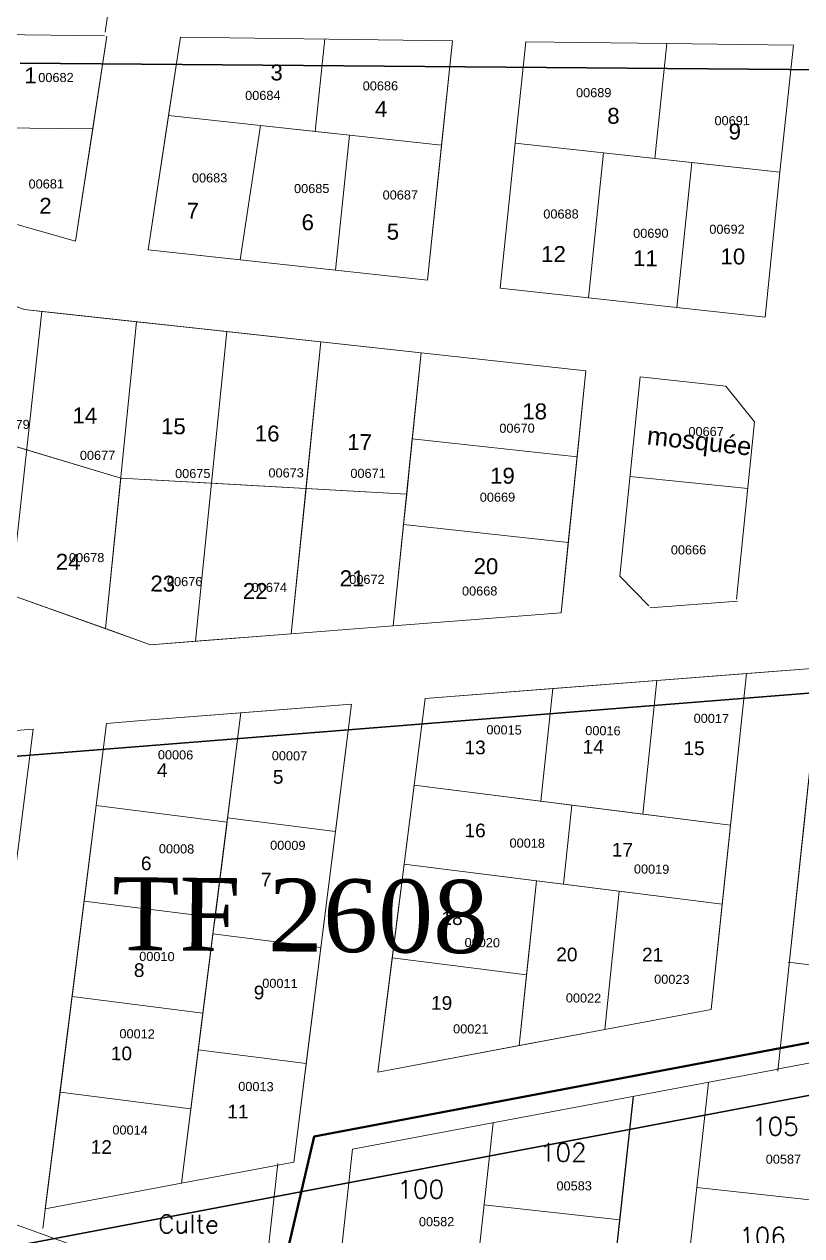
# Model space of a CAD drawing. Header units: metres. Extents: x 251686 to 255059, y 1627526 to 1631912.
# Drawn here: x 253409 to 253494.4, y 1630944.2 to 1631077.2 of the extents above; entities that cross this region are included whole.
import ezdxf
from ezdxf.enums import TextEntityAlignment as Align

# ---------------------------------------------------------------- set-up
doc = ezdxf.new("R2010")
doc.units = ezdxf.units.M
doc.header["$MEASUREMENT"] = 0
for name, color, linetype in [('A_revoir_niveau_0', 7, 'Continuous'), ('limites_parcelles', 7, 'Continuous'), ('limites_sections', 7, 'Continuous'), ('limites_tf', 7, 'Continuous'), ('numero_lot', 7, 'Continuous'), ('numero_parcelle', 7, 'Continuous')]:
    doc.layers.add(name, color=color, linetype=linetype)
doc.styles.get("Standard").update_dxf_attribs({"font": 'txt.shx'})
doc.styles.add('Style-Arial', font='arial.ttf')
doc.styles.add('Style-FANCY', font='times.ttf')
doc.styles.add('Style-WORKING', font='WORKING.shx')

msp = doc.modelspace()

# ---------------------------------------------------------------- linework, layer by layer
at = {"layer": 'A_revoir_niveau_0', "ltscale": 39.37}
msp.add_line((253471.797349, 1630922.50607), (253475.888984, 1630959.524053), dxfattribs=at)
at = {"layer": 'limites_parcelles', "color": 7, "lineweight": 0, "ltscale": 39.37}
for p, q in [((253414.653014, 1631053.383321), (253418.070567, 1631075.898278)), ((253416.52178, 1631065.694814), (253418.070567, 1631075.898278)), ((253426.145593, 1631075.788956), (253424.839387, 1631067.183623)), ((253426.145593, 1631075.788956), (253456.013435, 1631075.384597)), ((253441.995281, 1631075.574379), (253440.941084, 1631065.421558)), ((253456.013435, 1631075.384597), (253453.283531, 1631049.093279)), ((253454.821226, 1631063.902605), (253456.013435, 1631075.384597)), ((253464.063208, 1631075.275617), (253462.888599, 1631064.137404)), ((253464.063208, 1631075.275617), (253479.562159, 1631075.065788)), ((253479.562159, 1631075.065788), (253493.433416, 1631074.877995)), ((253493.433416, 1631074.877995), (253491.965155, 1631060.955228)), ((253424.839387, 1631067.183623), (253422.603078, 1631052.450748)), ((253454.821226, 1631063.902605), (253424.839387, 1631067.183623)), ((253424.839387, 1631067.183623), (253434.95005, 1631066.077177)), ((253402.052009, 1631065.89071), (253416.52178, 1631065.694814)), ((253434.95005, 1631066.077177), (253440.941084, 1631065.421558)), ((253414.653014, 1631053.383321), (253416.52178, 1631065.694814)), ((253440.941084, 1631065.421558), (253444.711133, 1631065.008988)), ((253444.711133, 1631065.008988), (253443.173438, 1631050.199661)), ((253454.821226, 1631063.902605), (253444.711133, 1631065.008988)), ((253453.283531, 1631049.093279), (253454.821226, 1631063.902605)), ((253462.888599, 1631064.137404), (253461.23616, 1631048.222995)), ((253462.888625, 1631064.137648), (253462.888599, 1631064.137404)), ((253472.586176, 1631063.076411), (253462.888625, 1631064.137648)), ((253472.586176, 1631063.076411), (253470.933711, 1631047.161758)), ((253478.232626, 1631062.4585), (253472.586176, 1631063.076411)), ((253482.284317, 1631062.015109), (253478.232626, 1631062.4585)), ((253491.965205, 1631060.955696), (253478.232626, 1631062.4585)), ((253482.284317, 1631062.015109), (253480.631852, 1631046.100456)), ((253491.965205, 1631060.955696), (253482.284317, 1631062.015109)), ((253490.346581, 1631045.037339), (253491.965155, 1631060.955228)), ((253491.965155, 1631060.955228), (253491.965205, 1631060.955696)), ((253401.078435, 1631057.218267), (253414.653014, 1631053.383321)), ((253422.603078, 1631052.450748), (253453.283531, 1631049.093279)), ((253443.173438, 1631050.199661), (253453.283531, 1631049.093279)), ((253409.029729, 1631045.888383), (253400.16164, 1631049.051604)), ((253461.23616, 1631048.222995), (253470.933711, 1631047.161758)), ((253461.23616, 1631048.222995), (253490.346581, 1631045.037339)), ((253470.933711, 1631047.161758), (253480.631852, 1631046.100456)), ((253470.933711, 1631047.161758), (253490.346581, 1631045.037339)), ((253409.029729, 1631045.888383), (253470.649511, 1631039.145115)), ((253421.349945, 1631044.540138), (253409.029729, 1631045.888383)), ((253431.261265, 1631043.455508), (253409.029729, 1631045.888383)), ((253441.579327, 1631042.326366), (253409.029729, 1631045.888383)), ((253452.566633, 1631041.123987), (253409.029729, 1631045.888383)), ((253480.631852, 1631046.100456), (253490.346581, 1631045.037339)), ((253417.925657, 1631010.863928), (253421.349945, 1631044.540138)), ((253427.806353, 1631009.478131), (253431.261265, 1631043.455508)), ((253438.32254, 1631010.297453), (253441.579327, 1631042.326366)), ((253449.520822, 1631011.169917), (253452.566633, 1631041.123987)), ((253470.649511, 1631039.145115), (253467.950923, 1631012.605816)), ((253476.614066, 1631038.492392), (253474.389826, 1631016.618074)), ((253476.614066, 1631038.492392), (253486.031276, 1631037.461834)), ((253486.031276, 1631037.461834), (253489.180483, 1631033.569329)), ((253476.233323, 1631035.01317), (253476.259993, 1631035.010252)), ((253398.442506, 1631033.737829), (253419.603202, 1631027.361764)), ((253489.180483, 1631033.569329), (253487.201361, 1631014.105628)), ((253475.501946, 1631027.555233), (253488.437454, 1631026.261999)), ((253487.307056, 1631013.88694), (253477.681836, 1631013.137034)), ((253467.018146, 1631004.281993), (253453.001304, 1631003.189933)), ((253465.714783, 1630991.922857), (253467.018146, 1631004.281993)), ((253444.939143, 1631002.561806), (253421.911067, 1631000.767676)), ((253444.939143, 1631002.561806), (253432.794684, 1631001.615625)), ((253438.58674, 1630952.314378), (253444.939143, 1631002.561806)), ((253443.175037, 1630988.607751), (253444.939143, 1631002.561806)), ((253453.001304, 1631003.189933), (253451.799299, 1630993.682086)), ((253421.911067, 1631000.767676), (253418.052471, 1631000.467051)), ((253432.794684, 1631001.615625), (253421.911067, 1631000.767676)), ((253426.26937, 1630950.000465), (253432.794684, 1631001.615625)), ((253432.794684, 1631001.615625), (253431.339362, 1630990.104046)), ((253409.99031, 1630999.838924), (253394.632917, 1630998.642421)), ((253409.99031, 1630999.838924), (253406.763243, 1630974.312867)), ((253418.052471, 1631000.467051), (253411.044124, 1630945.031105)), ((253418.052471, 1631000.467051), (253411.317258, 1630947.191596)), ((253451.799299, 1630993.682086), (253465.714783, 1630991.922857)), ((253416.913828, 1630991.460395), (253411.317258, 1630947.191596)), ((253416.913828, 1630991.460395), (253415.587785, 1630980.971413)), ((253431.281206, 1630989.644036), (253416.913828, 1630991.460395)), ((253431.339362, 1630990.104046), (253429.729615, 1630977.370963)), ((253431.339362, 1630990.104046), (253443.175037, 1630988.607751)), ((253429.729615, 1630977.370963), (253431.281206, 1630989.644036)), ((253429.955164, 1630979.155054), (253431.281206, 1630989.644036)), ((253441.56529, 1630975.874668), (253443.175037, 1630988.607751)), ((253415.587785, 1630980.971413), (253411.317258, 1630947.191596)), ((253415.587785, 1630980.971413), (253414.261717, 1630970.482228)), ((253429.955164, 1630979.155054), (253415.587785, 1630980.971413)), ((253429.729615, 1630977.370963), (253429.955164, 1630979.155054)), ((253428.119874, 1630964.637935), (253429.729615, 1630977.370963)), ((253428.629095, 1630968.665868), (253429.729615, 1630977.370963)), ((253429.729615, 1630977.370963), (253441.56529, 1630975.874668)), ((253414.261717, 1630970.482228), (253411.317258, 1630947.191596)), ((253414.261717, 1630970.482228), (253412.935596, 1630959.99263)), ((253428.629095, 1630968.665868), (253414.261717, 1630970.482228)), ((253435.015191, 1630935.762498), (253345.394311, 1630968.062201)), ((253428.119874, 1630964.637935), (253428.629095, 1630968.665868)), ((253426.26937, 1630950.000465), (253428.119874, 1630964.637935)), ((253427.302975, 1630958.176271), (253428.119874, 1630964.637935)), ((253479.540961, 1630919.715243), (253484.111808, 1630961.068774)), ((253412.935596, 1630959.99263), (253411.317258, 1630947.191596)), ((253427.302975, 1630958.176271), (253412.935596, 1630959.99263)), ((253426.26937, 1630950.000465), (253427.302975, 1630958.176271)), ((253460.471188, 1630956.627701), (253457.278076, 1630927.738871)), ((253436.830567, 1630952.186629), (253435.015191, 1630935.762498)), ((253482.838197, 1630949.546115), (253497.753633, 1630947.897497)), ((253459.476234, 1630947.626119), (253474.39167, 1630945.977501))]:
    msp.add_line(p, q, dxfattribs=at)
at = {"layer": 'limites_parcelles', "color": 1, "linetype": 'Continuous', "lineweight": 0}
for p, q in [((253496.414252, 1631006.572259), (253453.001304, 1631003.189933)), ((253491.745479, 1630962.300656), (253496.414252, 1631006.572259))]:
    msp.add_line(p, q, dxfattribs=at)
at = {"layer": 'limites_parcelles', "color": 7, "lineweight": 0, "ltscale": 78.74}
msp.add_line((253445.053392, 1630953.73135), (253442.758803, 1630932.971671), dxfattribs=at)
at = {"layer": 'limites_parcelles', "color": 7, "lineweight": 0, "ltscale": 39.37, "flags": 128}
for points in [[(253406.483753, 1631086.308333), (253418.724688, 1631082.092862), (253417.898256, 1631076.321307)], [(253403.198068, 1631076.099626), (253417.838133, 1631075.901425)], [(253422.603078, 1631052.450748), (253426.145593, 1631075.788956)], [(253462.888625, 1631064.137648), (253491.965205, 1631060.955696)], [(253400.16164, 1631049.051604), (253409.029729, 1631045.888383), (253410.92483, 1631045.680995), (253421.349945, 1631044.540138), (253431.261265, 1631043.455508), (253429.568822, 1631026.811158), (253427.806353, 1631009.478131), (253422.88555, 1631009.094749), (253417.925657, 1631010.863928), (253407.524592, 1631014.573958), (253396.723659, 1631018.426619), (253398.442506, 1631033.737829), (253409.262965, 1631030.477447), (253419.603202, 1631027.361764)], [(253400.16164, 1631049.051604), (253409.029729, 1631045.888383), (253410.92483, 1631045.680995), (253421.349945, 1631044.540138), (253431.261265, 1631043.455508), (253441.579327, 1631042.326366), (253452.566633, 1631041.123987), (253470.649511, 1631039.145115), (253469.692117, 1631029.72962), (253468.734713, 1631020.314017), (253467.950923, 1631012.605816), (253449.520822, 1631011.169917), (253438.32254, 1631010.297453), (253427.806353, 1631009.478131), (253422.88555, 1631009.094749), (253417.925657, 1631010.863928), (253407.524592, 1631014.573958)], [(253410.92483, 1631045.680995), (253407.524592, 1631014.573958)], [(253421.349945, 1631044.540138), (253431.261265, 1631043.455508), (253441.579327, 1631042.326366), (253452.566633, 1631041.123987), (253470.649511, 1631039.145115), (253469.692117, 1631029.72962), (253468.734713, 1631020.314017), (253467.950923, 1631012.605816), (253449.520822, 1631011.169917), (253438.32254, 1631010.297453), (253427.806353, 1631009.478131), (253422.88555, 1631009.094749), (253417.925657, 1631010.863928), (253419.603202, 1631027.361764), (253429.568822, 1631026.811158), (253439.943414, 1631026.237956), (253450.990916, 1631025.627576), (253451.60924, 1631031.708493), (253450.651836, 1631022.292889)], [(253431.261265, 1631043.455508), (253441.579327, 1631042.326366), (253452.566633, 1631041.123987), (253470.649511, 1631039.145115), (253469.692117, 1631029.72962), (253468.734713, 1631020.314017), (253467.950923, 1631012.605816), (253449.520822, 1631011.169917), (253438.32254, 1631010.297453), (253427.806353, 1631009.478131), (253429.568822, 1631026.811158), (253439.943414, 1631026.237956), (253450.990916, 1631025.627576), (253451.60924, 1631031.708493), (253450.651836, 1631022.292889)], [(253441.579327, 1631042.326366), (253439.943414, 1631026.237956), (253438.32254, 1631010.297453), (253422.88555, 1631009.094749), (253407.524592, 1631014.573958), (253396.723659, 1631018.426619)], [(253398.442506, 1631033.737829), (253409.262965, 1631030.477447), (253419.603202, 1631027.361764), (253429.568822, 1631026.811158), (253439.943414, 1631026.237956), (253450.990916, 1631025.627576), (253450.651836, 1631022.292889), (253451.60924, 1631031.708493)], [(253419.603202, 1631027.361764), (253450.990916, 1631025.627576)], [(253501.230859, 1631019.712529), (253510.420666, 1631018.590549), (253522.615749, 1631017.101655), (253519.917133, 1630995.755634), (253518.565399, 1630985.063429), (253517.201274, 1630974.273219), (253516.300828, 1630967.150699), (253491.639784, 1630962.519344)], [(253492.879121, 1630974.271342), (253504.770731, 1630972.818956), (253510.452367, 1631018.586679)], [(253474.389826, 1631016.618074), (253477.576142, 1631013.355722)], [(253484.414311, 1630969.063362), (253488.303264, 1631005.940328)], [(253488.303264, 1631005.940328), (253496.414252, 1631006.572259)], [(253496.414252, 1631006.572259), (253496.212891, 1631004.662851), (253494.609341, 1630989.457201), (253492.984815, 1630974.052654)], [(253444.939143, 1631002.561806), (253438.58674, 1630952.314378)], [(253453.001304, 1631003.189933), (253447.817793, 1630962.188424)], [(253431.281206, 1630989.644036), (253431.339362, 1630990.104046), (253432.794684, 1631001.615625)], [(253518.774016, 1630986.713594), (253516.831201, 1630971.345946), (253492.879121, 1630974.271342)], [(253415.587785, 1630980.971413), (253414.261717, 1630970.482228), (253412.935596, 1630959.99263), (253411.317258, 1630947.191596), (253426.26937, 1630950.000465), (253427.302975, 1630958.176271)], [(253427.302975, 1630958.176271), (253428.119874, 1630964.637935), (253429.729615, 1630977.370963), (253429.955164, 1630979.155054)], [(253447.817793, 1630962.188424), (253484.414311, 1630969.063362)], [(253428.119874, 1630964.637935), (253428.629095, 1630968.665868)], [(253445.053392, 1630953.73135), (253491.771624, 1630962.507729)]]:
    msp.add_lwpolyline(points, dxfattribs=at)
for points in [[(253431.261265, 1631043.455508), (253421.349945, 1631044.540138), (253417.925657, 1631010.863928), (253422.88555, 1631009.094749), (253427.806353, 1631009.478131), (253431.261265, 1631043.455508)], [(253449.520822, 1631011.169917), (253450.651836, 1631022.292889), (253451.60924, 1631031.708493), (253452.566633, 1631041.123987), (253441.579327, 1631042.326366), (253438.32254, 1631010.297453), (253449.520822, 1631011.169917)], [(253478.443743, 1631005.172167), (253453.001304, 1631003.189933), (253451.799299, 1630993.682086), (253469.128553, 1630991.491279), (253476.897415, 1630990.509121), (253478.443743, 1631005.172167)], [(253469.128553, 1630991.491279), (253476.897415, 1630990.509121), (253478.443743, 1631005.172167), (253467.018146, 1631004.281993), (253465.714783, 1630991.922857), (253469.128553, 1630991.491279)], [(253469.128553, 1630991.491279), (253451.799299, 1630993.682086), (253450.705503, 1630985.030171), (253465.241816, 1630983.192455), (253468.213757, 1630982.816735), (253469.128553, 1630991.491279)], [(253474.325969, 1630982.044014), (253485.632478, 1630980.614618), (253486.547274, 1630989.289162), (253469.128553, 1630991.491279), (253468.213757, 1630982.816735), (253474.325969, 1630982.044014)]]:
    msp.add_lwpolyline(points, close=True, dxfattribs=at)
at = {"layer": 'limites_parcelles', "color": 7, "lineweight": 0, "ltscale": 39.37}
for points in [[(253478.232626, 1631062.4585), (253491.965205, 1631060.955696), (253493.433416, 1631074.877995), (253479.562159, 1631075.065788)], [(253444.711133, 1631065.008988), (253424.839387, 1631067.183623), (253422.603078, 1631052.450748), (253443.173438, 1631050.199661)], [(253422.603078, 1631052.450748), (253432.713742, 1631051.344303), (253434.95005, 1631066.077177), (253424.839387, 1631067.183623)], [(253432.713742, 1631051.344303), (253443.173438, 1631050.199661), (253444.711133, 1631065.008988), (253434.95005, 1631066.077177)], [(253438.32254, 1631010.297453), (253441.579327, 1631042.326366), (253431.261265, 1631043.455508), (253427.806353, 1631009.478131)], [(253470.649511, 1631039.145115), (253452.566633, 1631041.123987), (253449.520822, 1631011.169917), (253467.950923, 1631012.605816)], [(253470.649511, 1631039.145115), (253452.566633, 1631041.123987), (253451.60924, 1631031.708493), (253469.692117, 1631029.72962)], [(253451.60924, 1631031.708493), (253449.520822, 1631011.169917), (253467.950923, 1631012.605816), (253469.692117, 1631029.72962)], [(253469.692117, 1631029.72962), (253451.60924, 1631031.708493), (253450.651836, 1631022.292889), (253468.734713, 1631020.314017)], [(253450.651836, 1631022.292889), (253449.520822, 1631011.169917), (253467.950923, 1631012.605816), (253468.734713, 1631020.314017)], [(253486.547274, 1630989.289162), (253488.303264, 1631005.940328), (253453.001304, 1631003.189933), (253451.799299, 1630993.682086)], [(253486.547274, 1630989.289162), (253488.303264, 1631005.940328), (253478.443743, 1631005.172167), (253476.897415, 1630990.509121)], [(253438.58674, 1630952.314378), (253444.939143, 1631002.561806), (253432.794684, 1631001.615625), (253426.26937, 1630950.000465)], [(253486.547274, 1630989.289162), (253451.799299, 1630993.682086), (253450.705503, 1630985.030171), (253485.632478, 1630980.614618)], [(253450.705503, 1630985.030171), (253447.817793, 1630962.188424), (253484.414311, 1630969.063362), (253485.632478, 1630980.614618)], [(253474.325969, 1630982.044014), (253450.705503, 1630985.030171), (253447.817793, 1630962.188424), (253472.725494, 1630966.867527)], [(253465.241816, 1630983.192455), (253450.705503, 1630985.030171), (253447.817793, 1630962.188424), (253463.334178, 1630965.103297)], [(253450.705503, 1630985.030171), (253449.404412, 1630974.738559), (253464.153649, 1630972.873924), (253465.241816, 1630983.192455)], [(253472.725494, 1630966.867527), (253474.325969, 1630982.044014), (253465.241816, 1630983.192455), (253463.334178, 1630965.103297)], [(253485.632478, 1630980.614618), (253474.325969, 1630982.044014), (253472.725494, 1630966.867527), (253484.414311, 1630969.063362)], [(253429.729615, 1630977.370963), (253426.26937, 1630950.000465), (253438.58674, 1630952.314378), (253441.56529, 1630975.874668)], [(253439.955549, 1630963.14164), (253441.56529, 1630975.874668), (253429.729615, 1630977.370963), (253428.119874, 1630964.637935)], [(253449.404412, 1630974.738559), (253447.817793, 1630962.188424), (253463.334178, 1630965.103297), (253464.153649, 1630972.873924)], [(253428.119874, 1630964.637935), (253426.26937, 1630950.000465), (253438.58674, 1630952.314378), (253439.955549, 1630963.14164)]]:
    msp.add_3dface(points, dxfattribs=at)
at = {"layer": 'limites_sections', "color": 112, "linetype": 'Continuous', "lineweight": 40, "flags": 128}
msp.add_lwpolyline([(253674.590697, 1631377.408104), (253674.590697, 1631377.408104), (253646.244957, 1631234.319701), (253623.83294, 1631051.575567), (253609.133378, 1630987.020807), (253440.819697, 1630955.12805), (253435.967436, 1630934.255873), (253410.924755, 1630940.010543), (253397.397847, 1630905.717981), (253240.051375, 1630964.260416), (253159.014814, 1630953.400816), (252902.302406, 1631004.373492), (252917.511762, 1631033.512299), (252933.615556, 1631071.636486), (253042.666678, 1631330.256564), (253197.294172, 1631271.365351), (253325.36771, 1631355.405241), (253397.015191, 1631407.238072), (253416.952786, 1631422.235841), (253456.97, 1631424.24), (253481.6913, 1631407.086037), (253494.993744, 1631402.644051), (253581.47345, 1631387.191228), (253674.590697, 1631377.408104)], close=True, dxfattribs=at)
at = {"layer": 'limites_tf', "color": 5, "linetype": 'Continuous', "lineweight": 30}
for p, q in [((253558.998701, 1631071.686481), (253408.563616, 1631072.920481)), ((253400.031249, 1630996.206781), (253501.798792, 1631004.314265)), ((253497.207285, 1630960.034492), (253393.831432, 1630940.42769))]:
    msp.add_line(p, q, dxfattribs=at)

# ---------------------------------------------------------------- texts
at = {"layer": 'limites_parcelles', "color": 4, "linetype": 'Continuous', "lineweight": 0, "style": 'Style-FANCY'}
msp.add_text('TF 2608', height=7.999984, rotation=359.51, dxfattribs=at).set_placement((253439.296357, 1630979.422445), align=Align.MIDDLE_CENTER)
at = {"layer": 'numero_lot', "color": 7, "lineweight": 0}
for s, p in [('105', (253488.891819, 1630955.242663)), ('102', (253465.609578, 1630952.37491)), ('100', (253449.959949, 1630948.328943)), ('Culte', (253423.703886, 1630944.521055)), ('106', (253487.479674, 1630943.170506))]:
    msp.add_text(s, height=2.000836, rotation=0.209829, dxfattribs=at).set_placement(p)
at = {"layer": 'numero_lot', "color": 7, "linetype": 'Continuous', "lineweight": 0, "line_spacing_factor": 0.6, "style": 'Style-WORKING'}
for s, insert, char_height, attachment_point, rotation in [('\\fArial|b0|i0|c00|p39;1', (253409.694846, 1631071.574542), 1.749997, 5, 359.51000031), ('\\fArial|b0|i0|c00|p39;3', (253436.717938, 1631071.888057), 1.749997, 5, 359.51000031), ('\\fArial|b0|i0|c00|p39;4', (253448.185685, 1631067.892038), 1.749997, 5, 359.51000031), ('\\fArial|b0|i0|c00|p39;8', (253473.685397, 1631067.130129), 1.749997, 5, 359.51000031), ('\\fArial|b0|i0|c00|p39;9', (253487.006795, 1631065.399448), 1.749997, 5, 359.51000031), ('\\fArial|b0|i0|c00|p39;2', (253411.338469, 1631057.264536), 1.749997, 5, 359.51000031), ('\\fArial|b0|i0|c00|p39;7', (253427.515729, 1631056.720479), 1.749997, 5, 359.51000031), ('\\fArial|b0|i0|c00|p39;6', (253440.132023, 1631055.445095), 1.749997, 5, 359.51000031), ('\\fArial|b0|i0|c00|p39;5', (253449.483171, 1631054.412146), 1.749997, 5, 359.51000031), ('\\fArial|b0|i0|c00|p39;12', (253467.108258, 1631051.975069), 1.749997, 5, 359.51000031), ('\\fArial|b0|i0|c00|p39;10', (253486.798553, 1631051.6973), 1.749997, 5, 359.51000031), ('\\fArial|b0|i0|c00|p39;11', (253477.199961, 1631051.515101), 1.749997, 5, 359.51000031), ('\\fArial|b0|i0|c00|p39;18', (253465.037943, 1631034.696247), 1.749997, 5, 359.51000031), ('\\fArial|b0|i0|c00|p39;14', (253415.66147, 1631034.257506), 1.749997, 5, 359.51000031), ('\\fArial|b0|i0|c00|p39;15', (253425.384636, 1631033.061688), 1.749997, 5, 359.51000031), ('\\fArial|b0|i0|c00|p39;16', (253435.675599, 1631032.268754), 1.749997, 5, 359.51000031), ('\\fArial|b0|i0|c00|p39;mosquée', (253483.224516, 1631032.455202), 1.999996, 2, 353.75477419), ('\\fArial|b0|i0|c00|p39;17', (253445.824346, 1631031.338599), 1.749997, 5, 359.51000031), ('\\fArial|b0|i0|c00|p39;19', (253461.500598, 1631027.634901), 1.749997, 5, 359.51000031), ('\\fArial|b0|i0|c00|p39;24', (253413.831283, 1631018.201867), 1.749997, 5, 359.51000031), ('\\fArial|b0|i0|c00|p39;20', (253459.690814, 1631017.702405), 1.749997, 5, 359.51000031), ('\\fArial|b0|i0|c00|p39;23', (253424.216015, 1631015.795764), 1.749997, 5, 359.51000031), ('\\fArial|b0|i0|c00|p39;21', (253444.99106, 1631016.384572), 1.749997, 5, 359.51000031), ('\\fArial|b0|i0|c00|p39;22', (253434.365816, 1631014.988895), 1.749997, 5, 359.51000031), ('\\fArial|b0|i0|c00|p39;13', (253458.501488, 1630997.823858), 1.499997, 5, 359.51000031), ('\\fArial|b0|i0|c00|p39;14', (253471.473665, 1630997.889037), 1.499997, 5, 359.51000031), ('\\fArial|b0|i0|c00|p39;15', (253482.53348, 1630997.73424), 1.499997, 5, 359.51000031), ('\\fArial|b0|i0|c00|p39;4', (253424.159227, 1630995.33523), 1.499997, 5, 359.51000031), ('\\fArial|b0|i0|c00|p39;5', (253436.884662, 1630994.584836), 1.499997, 5, 359.51000031), ('\\fArial|b0|i0|c00|p39;16', (253458.502619, 1630988.715019), 1.499997, 5, 359.51000031), ('\\fArial|b0|i0|c00|p39;17', (253474.673531, 1630986.602198), 1.499997, 5, 359.51000031), ('\\fArial|b0|i0|c00|p39;6', (253422.396478, 1630985.094203), 1.499997, 5, 359.51000031), ('\\fArial|b0|i0|c00|p39;7', (253435.55998, 1630983.324725), 1.499997, 5, 359.51000031), ('\\fArial|b0|i0|c00|p39;18', (253455.978114, 1630979.08766), 1.499997, 5, 359.51000031), ('\\fArial|b0|i0|c00|p39;20', (253468.575131, 1630975.101892), 1.499997, 5, 359.51000031), ('\\fArial|b0|i0|c00|p39;21', (253477.986466, 1630975.090966), 1.499997, 5, 359.51000031), ('\\fArial|b0|i0|c00|p39;8', (253421.626129, 1630973.380735), 1.499997, 5, 359.51000031), ('\\fArial|b0|i0|c00|p39;9', (253434.783772, 1630970.926358), 1.499997, 5, 359.51000031), ('\\fArial|b0|i0|c00|p39;19', (253454.825312, 1630969.776094), 1.499997, 5, 359.51000031), ('\\fArial|b0|i0|c00|p39;10', (253419.678234, 1630964.244575), 1.499997, 5, 359.51000031), ('\\fArial|b0|i0|c00|p39;11', (253432.467188, 1630957.871483), 1.499997, 5, 359.51000031), ('\\fArial|b0|i0|c00|p39;12', (253417.468336, 1630953.981417), 1.499997, 5, 359.51000031)]:
    msp.add_mtext(s, dxfattribs=dict(at, insert=insert, char_height=char_height, attachment_point=attachment_point, rotation=rotation))
at = {"layer": 'numero_parcelle', "color": 5, "lineweight": 0, "style": 'Style-Arial'}
for s, rotation, p in [('00682', 0.23, (253410.550686, 1631071.836792)), ('00684', 0.23, (253433.256702, 1631069.871435)), ('00686', 0.23, (253446.163677, 1631070.921171)), ('00689', 0.23, (253469.576645, 1631070.172128)), ('00691', 0.23, (253484.777711, 1631067.101552)), ('00683', 0.23, (253427.417371, 1631060.825262)), ('00681', 0.23, (253409.484009, 1631060.159377)), ('00685', 0.23, (253438.62206, 1631059.654257)), ('00687', 0.23, (253448.348063, 1631058.948184)), ('00688', 0.23, (253465.984953, 1631056.862164)), ('00692', 0.23, (253484.208387, 1631055.189109)), ('00690', 0.23, (253475.846671, 1631054.744606)), ('00679', 0.23, (253405.725719, 1631033.764593)), ('00670', 0.23, (253461.159046, 1631033.355293)), ('00667', 0.23, (253481.913845, 1631032.988682)), ('00677', 0.23, (253415.113288, 1631030.378547)), ('00675', 0.23, (253425.566201, 1631028.380572)), ('00673', 0.23, (253435.816099, 1631028.452716)), ('00671', 0.23, (253444.806054, 1631028.403228)), ('00669', 0.23, (253459.013418, 1631025.78267)), ('00666', 0.23, (253479.98347, 1631020.00336)), ('00678', 0.23, (253413.916491, 1631019.152061)), ('00676', 0.23, (253424.677424, 1631016.521462)), ('00672', 0.23, (253444.683745, 1631016.760848)), ('00674', 0.23, (253433.975871, 1631015.884302)), ('00668', 0.23, (253457.06218, 1631015.492497)), ('00017', 359.51, (253482.491231, 1631001.530871)), ('00015', 359.51, (253459.742555, 1631000.270957)), ('00016', 359.51, (253470.597826, 1631000.17812)), ('00006', 359.51, (253423.682862, 1630997.532915)), ('00007', 359.51, (253436.186572, 1630997.425979)), ('00009', 359.51, (253436.00485, 1630987.600712)), ('00018', 359.51, (253462.286176, 1630987.843453)), ('00008', 359.51, (253423.790015, 1630987.21628)), ('00019', 359.51, (253475.938696, 1630984.988871)), ('00020', 359.51, (253457.352794, 1630976.930198)), ('00010', 359.51, (253421.637448, 1630975.403393)), ('00023', 359.51, (253478.15918, 1630972.902176)), ('00011', 359.51, (253435.142603, 1630972.452292)), ('00022', 359.51, (253468.464933, 1630970.845546)), ('00021', 359.51, (253456.09284, 1630967.455672)), ('00012', 359.51, (253419.464468, 1630966.915176)), ('00013', 359.51, (253432.50579, 1630961.132442)), ('00014', 359.51, (253418.690364, 1630956.361631)), ('00587', 0.23, (253490.401539, 1630953.142523, -0.001969)), ('00583', 0.23, (253467.430931, 1630950.209413, -0.001969)), ('00582', 0.23, (253452.331985, 1630946.280586, -0.001969))]:
    msp.add_text(s, height=1, rotation=rotation, dxfattribs=at).set_placement(p, align=Align.TOP_LEFT)

doc.saveas('drawing.dxf')
